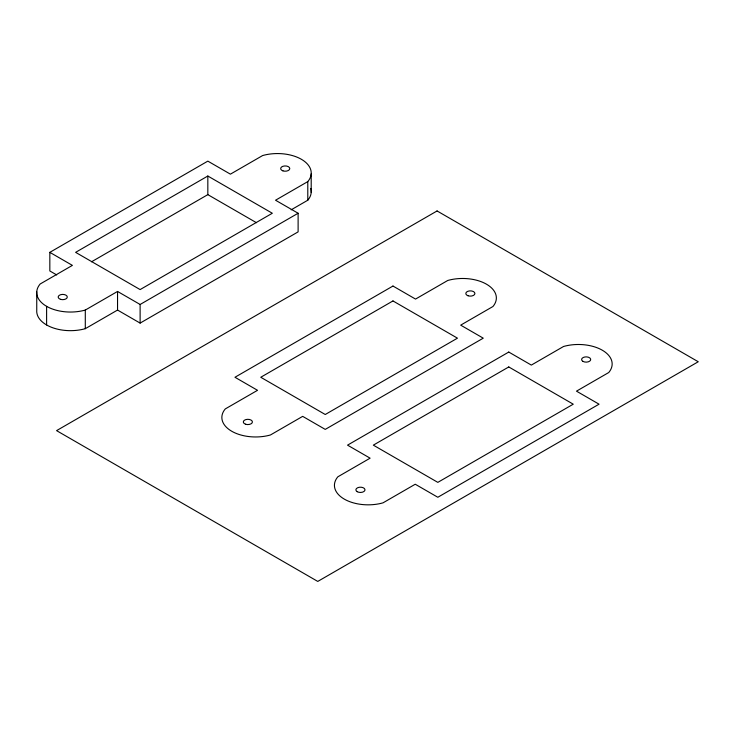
<?xml version="1.0" encoding="UTF-8"?>
<svg xmlns="http://www.w3.org/2000/svg" width="735" height="735" viewBox="0 0 735 735"><rect width="100%" height="100%" fill="white"/><g stroke="black" fill="none" stroke-linecap="round" stroke-linejoin="round"><path stroke-width="1.1" d="M56.696 274.936L49.833 270.967L49.833 252.353L207.83 161.13L230.404 174.158L262.643 155.544A33.746 19.487 0 0 1 301.341 159.265A33.746 19.487 0 0 1 307.79 181.609L307.79 200.223L291.179 209.815M207.83 176.023L75.622 252.353L140.119 289.581L272.317 213.251L207.83 176.023L207.83 194.637L91.526 261.789M49.833 252.353L72.397 265.381L40.159 283.995A33.746 19.487 0 0 0 46.608 306.339A33.746 19.487 0 0 0 85.297 310.06L117.545 291.446L140.119 304.474L298.116 213.251L298.116 231.874L140.119 323.097L117.545 310.06L85.297 328.683A33.746 19.487 0 0 1 36.75 310.372L36.75 291.749M307.79 181.609L275.542 200.223L298.116 213.251M207.83 194.637L256.451 222.705M311.199 173.855L311.199 192.469M140.119 304.474L140.119 323.097M117.545 291.446L117.545 310.06M85.297 310.06L85.297 328.683M46.608 306.339L46.608 324.953M310.767 188.454A33.746 19.487 0 0 1 307.79 200.223M437.068 210.954L56.567 430.627L317.759 581.422L698.25 361.749L437.068 210.954M392.968 286.044L234.961 377.266L257.535 390.303L225.287 408.917A33.746 19.487 0 0 0 231.736 431.252A33.746 19.487 0 0 0 270.434 434.982L302.682 416.359L325.247 429.396L483.253 338.173L460.68 325.146L492.928 306.523A33.746 19.487 0 0 0 486.478 284.188A33.746 19.487 0 0 0 447.78 280.458L415.532 299.081L392.968 286.044M392.968 300.937L260.76 377.266L325.247 414.503L457.455 338.173L392.968 300.937M508.767 352.056L347.536 445.144L370.109 458.171L337.861 476.795A33.746 19.487 0 0 0 344.311 499.129A33.746 19.487 0 0 0 383.008 502.85L415.247 484.236L437.821 497.264L599.053 404.186L576.479 391.158L608.727 372.535A33.746 19.487 0 0 0 602.277 350.2A33.746 19.487 0 0 0 563.58 346.47L531.332 365.093L508.767 352.056M508.767 366.949L373.334 445.144L437.821 482.371L573.254 404.186L508.767 366.949M60.445 299.31A4.557 2.637 0 0 0 67.289 297.032A4.557 2.637 0 0 0 60.445 294.753A4.557 2.637 0 0 0 60.445 299.31M282.938 170.86A4.557 2.637 0 0 0 289.783 168.572A4.557 2.637 0 0 0 282.938 166.294A4.557 2.637 0 0 0 282.938 170.86M245.582 424.224A4.557 2.637 0 0 0 252.417 421.945A4.557 2.637 0 0 0 245.582 419.667A4.557 2.637 0 0 0 245.582 424.224M468.076 295.773A4.557 2.637 0 0 0 474.911 293.495A4.557 2.637 0 0 0 468.076 291.216A4.557 2.637 0 0 0 468.076 295.773M582.928 361.363A4.557 2.637 0 0 0 590.554 360.187A4.557 2.637 0 0 0 584.968 356.962A4.557 2.637 0 0 0 582.928 361.363M357.21 491.687A4.557 2.637 0 0 0 364.836 490.502A4.557 2.637 0 0 0 359.259 487.277A4.557 2.637 0 0 0 357.21 491.687"/></g></svg>
